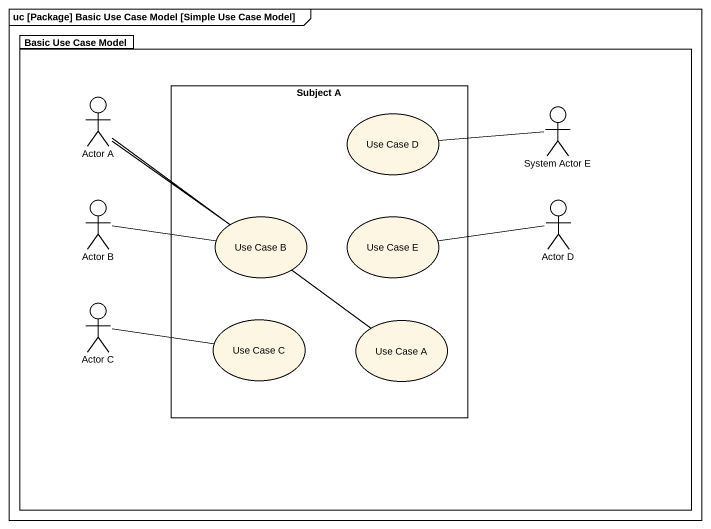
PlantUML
@startuml
mainframe uc [Package] Basic Use Case Model [Simple Use Case Model]
package "Basic Use Case Model" as Basic_Use_Case_Model {
  rectangle "Subject A" as Subject_A {
    usecase "Use Case D" as Use_Case_D
    usecase "Use Case B" as Use_Case_B
    usecase "Use Case E" as Use_Case_E
    usecase "Use Case C" as Use_Case_C
    usecase "Use Case A" as Use_Case_A
  }
  actor "Actor A" as Actor_A
  actor "System Actor E" as System_Actor_E
  actor "Actor B" as Actor_B
  actor "Actor D" as Actor_D
  actor "Actor C" as Actor_C
}
Actor_A -- Use_Case_B
Actor_A -- Use_Case_A
System_Actor_E -left- Use_Case_D
Actor_B -right- Use_Case_B
Actor_D -left- Use_Case_E
Actor_C -right- Use_Case_C
@enduml
